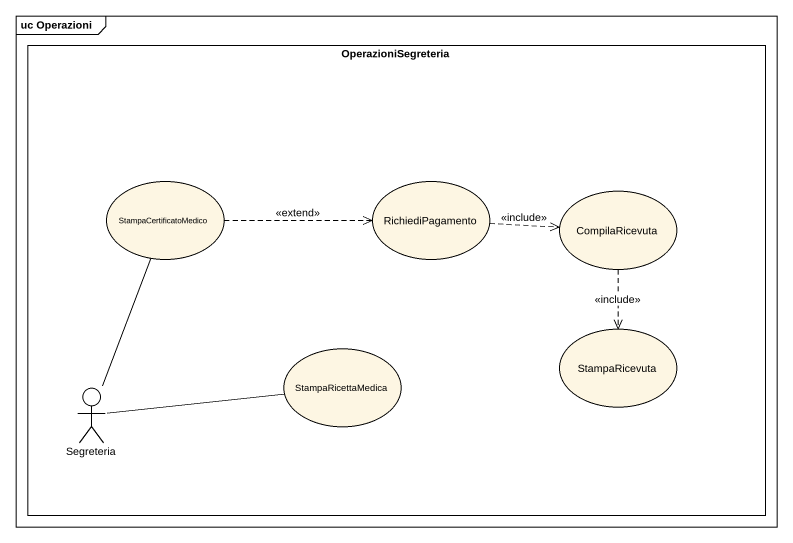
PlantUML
@startuml
mainframe uc Operazioni
rectangle OperazioniSegreteria {
  usecase StampaCertificatoMedico
  usecase RichiediPagamento
  usecase CompilaRicevuta
  usecase StampaRicevuta
  actor Segreteria
  usecase StampaRicettaMedica
}
StampaCertificatoMedico .right.> RichiediPagamento : <<extend>>
RichiediPagamento .right.> CompilaRicevuta : <<include>>
CompilaRicevuta ..> StampaRicevuta : <<include>>
Segreteria -up- StampaCertificatoMedico
Segreteria -right- StampaRicettaMedica
@enduml
